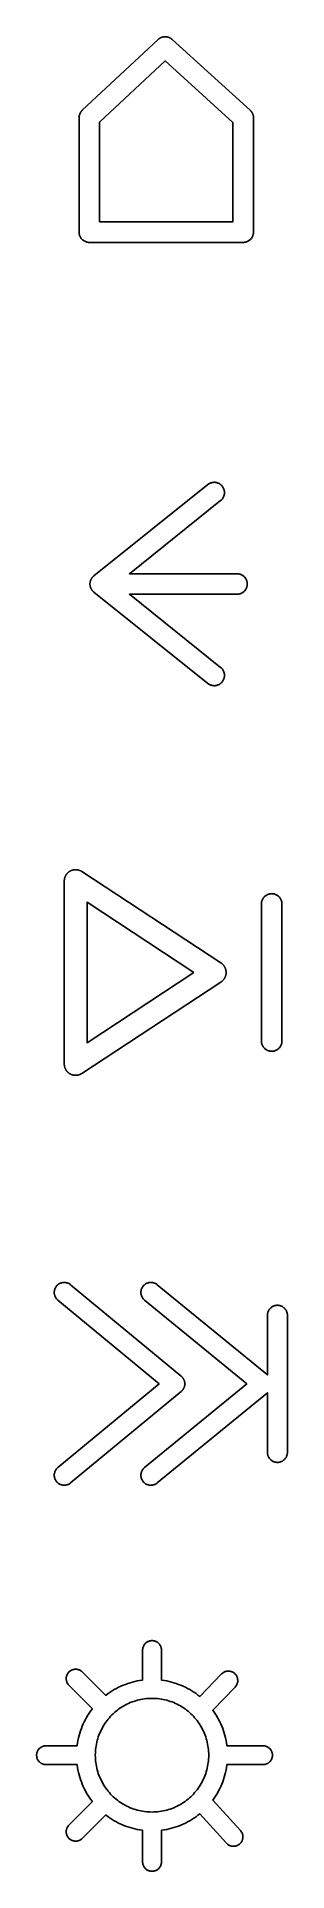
# Model space of a CAD drawing. Header units: millimetres. Extents: x -1 to 21, y -1 to 160.
import ezdxf

# ---------------------------------------------------------------- set-up
doc = ezdxf.new("R2010")
doc.units = ezdxf.units.MM
for name, color, linetype in [('BRIGHTNESS', 5, 'CONTINUOUS'), ('HOME', 1, 'CONTINUOUS'), ('NEXT', 4, 'CONTINUOUS'), ('PLAY_PAUSE', 3, 'CONTINUOUS'), ('PREVIOUS', 2, 'CONTINUOUS')]:
    doc.layers.add(name, color=color, linetype=linetype)

msp = doc.modelspace()

# ---------------------------------------------------------------- linework, layer by layer
at = {"layer": 'BRIGHTNESS'}
for points in [[(10.109148, -0.16095), (10.096889, -0.213526), (10.081217, -0.265188), (10.062201, -0.315714), (10.03992, -0.364888), (10.014471, -0.4125), (9.985962, -0.458345), (9.954517, -0.502228), (9.920268, -0.54396), (9.883363, -0.583363), (9.84396, -0.620268), (9.802228, -0.654517), (9.758345, -0.685962), (9.7125, -0.714471), (9.664888, -0.73992), (9.615714, -0.762201), (9.565188, -0.781217), (9.513526, -0.796889), (9.46095, -0.809148), (9.407684, -0.817942), (9.353958, -0.823234), (9.3, -0.825), (9.246042, -0.823234), (9.192316, -0.817942), (9.13905, -0.809148), (9.086474, -0.796889), (9.034812, -0.781217), (8.984286, -0.762201), (8.935112, -0.73992), (8.8875, -0.714471), (8.841655, -0.685962), (8.797772, -0.654517), (8.75604, -0.620268), (8.716637, -0.583363), (8.679732, -0.54396), (8.645483, -0.502228), (8.614038, -0.458345), (8.585529, -0.4125), (8.56008, -0.364888), (8.537799, -0.315714), (8.518783, -0.265188), (8.503111, -0.213526), (8.490852, -0.16095), (8.482058, -0.107684), (8.476766, -0.053958), (8.475, 0), (8.475, 2.765107), (8.435264, 2.769678), (8.220817, 2.801488), (8.007527, 2.840298), (7.79562, 2.886065), (7.585324, 2.938741), (7.376864, 2.99827), (7.170464, 3.064588), (6.966343, 3.137623), (6.764722, 3.217298), (6.565816, 3.303527), (6.369837, 3.396218), (6.176997, 3.495272), (5.9875, 3.600582), (5.80155, 3.712036), (5.619347, 3.829514), (5.441085, 3.952891), (5.266956, 4.082034), (5.235626, 4.106899), (3.183363, 2.054637), (3.14396, 2.017732), (3.102228, 1.983483), (3.058345, 1.952038), (3.0125, 1.923529), (2.964888, 1.89808), (2.915714, 1.875799), (2.865188, 1.856783), (2.813526, 1.841111), (2.76095, 1.828852), (2.707684, 1.820058), (2.653958, 1.814766), (2.6, 1.813), (2.546042, 1.814766), (2.492316, 1.820058), (2.43905, 1.828852), (2.386474, 1.841111), (2.334812, 1.856783), (2.284286, 1.875799), (2.235112, 1.89808), (2.1875, 1.923529), (2.141655, 1.952038), (2.097772, 1.983483), (2.05604, 2.017732), (2.016637, 2.054637), (1.979732, 2.09404), (1.945483, 2.135772), (1.914038, 2.179655), (1.885529, 2.2255), (1.86008, 2.273112), (1.837799, 2.322286), (1.818783, 2.372812), (1.803111, 2.424474), (1.790852, 2.47705), (1.782058, 2.530316), (1.776766, 2.584042), (1.775, 2.638), (1.776766, 2.691958), (1.782058, 2.745684), (1.790852, 2.79895), (1.803111, 2.851526), (1.818783, 2.903188), (1.837799, 2.953714), (1.86008, 3.002888), (1.885529, 3.0505), (1.914038, 3.096345), (1.945483, 3.140228), (1.979732, 3.18196), (2.016637, 3.221363), (4.068899, 5.273626), (4.044034, 5.304956), (3.914891, 5.479085), (3.791514, 5.657347), (3.674036, 5.83955), (3.562582, 6.0255), (3.457272, 6.214997), (3.358218, 6.407837), (3.265527, 6.603816), (3.179298, 6.802722), (3.099623, 7.004343), (3.026588, 7.208464), (2.96027, 7.414864), (2.900741, 7.623324), (2.848065, 7.83362), (2.802298, 8.045527), (2.763488, 8.258817), (2.731678, 8.473264), (2.727107, 8.513), (0, 8.513), (-0.053958, 8.514766), (-0.107684, 8.520058), (-0.16095, 8.528852), (-0.213526, 8.541111), (-0.265188, 8.556783), (-0.315714, 8.575799), (-0.364888, 8.59808), (-0.4125, 8.623529), (-0.458345, 8.652038), (-0.502228, 8.683483), (-0.54396, 8.717732), (-0.583363, 8.754637), (-0.620268, 8.79404), (-0.654517, 8.835772), (-0.685962, 8.879655), (-0.714471, 8.9255), (-0.73992, 8.973112), (-0.762201, 9.022286), (-0.781217, 9.072812), (-0.796889, 9.124474), (-0.809148, 9.17705), (-0.817942, 9.230316), (-0.823234, 9.284042), (-0.825, 9.338), (-0.823234, 9.391958), (-0.817942, 9.445684), (-0.809148, 9.49895), (-0.796889, 9.551526), (-0.781217, 9.603188), (-0.762201, 9.653714), (-0.73992, 9.702888), (-0.714471, 9.7505), (-0.685962, 9.796345), (-0.654517, 9.840228), (-0.620268, 9.88196), (-0.583363, 9.921363), (-0.54396, 9.958268), (-0.502228, 9.992517), (-0.458345, 10.023962), (-0.4125, 10.052471), (-0.364888, 10.07792), (-0.315714, 10.100201), (-0.265188, 10.119217), (-0.213526, 10.134889), (-0.16095, 10.147148), (-0.107684, 10.155942), (-0.053958, 10.161234), (0, 10.163), (2.727107, 10.163), (2.731678, 10.202736), (2.763488, 10.417183), (2.802298, 10.630473), (2.848065, 10.84238), (2.900741, 11.052676), (2.96027, 11.261136), (3.026588, 11.467536), (3.099623, 11.671657), (3.179298, 11.873278), (3.265527, 12.072184), (3.358218, 12.268163), (3.457272, 12.461003), (3.562582, 12.6505), (3.674036, 12.83645), (3.791514, 13.018653), (3.914891, 13.196915), (4.044034, 13.371044), (4.068899, 13.402374), (2.016637, 15.454637), (1.979732, 15.49404), (1.945483, 15.535772), (1.914038, 15.579655), (1.885529, 15.6255), (1.86008, 15.673112), (1.837799, 15.722286), (1.818783, 15.772812), (1.803111, 15.824474), (1.790852, 15.87705), (1.782058, 15.930316), (1.776766, 15.984042), (1.775, 16.038), (1.776766, 16.091958), (1.782058, 16.145684), (1.790852, 16.19895), (1.803111, 16.251526), (1.818783, 16.303188), (1.837799, 16.353714), (1.86008, 16.402888), (1.885529, 16.4505), (1.914038, 16.496345), (1.945483, 16.540228), (1.979732, 16.58196), (2.016637, 16.621363), (2.05604, 16.658268), (2.097772, 16.692517), (2.141655, 16.723962), (2.1875, 16.752471), (2.235112, 16.77792), (2.284286, 16.800201), (2.334812, 16.819217), (2.386474, 16.834889), (2.43905, 16.847148), (2.492316, 16.855942), (2.546042, 16.861234), (2.6, 16.863), (2.653958, 16.861234), (2.707684, 16.855942), (2.76095, 16.847148), (2.813526, 16.834889), (2.865188, 16.819217), (2.915714, 16.800201), (2.964888, 16.77792), (3.0125, 16.752471), (3.058345, 16.723962), (3.102228, 16.692517), (3.14396, 16.658268), (3.183363, 16.621363), (5.235626, 14.569101), (5.266956, 14.593966), (5.441085, 14.723109), (5.619347, 14.846486), (5.80155, 14.963964), (5.9875, 15.075418), (6.176997, 15.180728), (6.369837, 15.279782), (6.565816, 15.372473), (6.764722, 15.458702), (6.966343, 15.538377), (7.170464, 15.611412), (7.376864, 15.67773), (7.585324, 15.737259), (7.79562, 15.789935), (8.007527, 15.835702), (8.220817, 15.874512), (8.435264, 15.906322), (8.475, 15.910893), (8.475, 18.538), (8.476766, 18.591958), (8.482058, 18.645684), (8.490852, 18.69895), (8.503111, 18.751526), (8.518783, 18.803188), (8.537799, 18.853714), (8.56008, 18.902888), (8.585529, 18.9505), (8.614038, 18.996345), (8.645483, 19.040228), (8.679732, 19.08196), (8.716637, 19.121363), (8.75604, 19.158268), (8.797772, 19.192517), (8.841655, 19.223962), (8.8875, 19.252471), (8.935112, 19.27792), (8.984286, 19.300201), (9.034812, 19.319217), (9.086474, 19.334889), (9.13905, 19.347148), (9.192316, 19.355942), (9.246042, 19.361234), (9.3, 19.363), (9.353958, 19.361234), (9.407684, 19.355942), (9.46095, 19.347148), (9.513526, 19.334889), (9.565188, 19.319217), (9.615714, 19.300201), (9.664888, 19.27792), (9.7125, 19.252471), (9.758345, 19.223962), (9.802228, 19.192517), (9.84396, 19.158268), (9.883363, 19.121363), (9.920268, 19.08196), (9.954517, 19.040228), (9.985962, 18.996345), (10.014471, 18.9505), (10.03992, 18.902888), (10.062201, 18.853714), (10.081217, 18.803188), (10.096889, 18.751526), (10.109148, 18.69895), (10.117942, 18.645684), (10.123234, 18.591958), (10.125, 18.538), (10.125, 15.910893), (10.164736, 15.906322), (10.379183, 15.874512), (10.592473, 15.835702), (10.80438, 15.789935), (11.014676, 15.737259), (11.223136, 15.67773), (11.429536, 15.611412), (11.633657, 15.538377), (11.835278, 15.458702), (12.034184, 15.372473), (12.230163, 15.279782), (12.423003, 15.180728), (12.6125, 15.075418), (12.79845, 14.963964), (12.980653, 14.846486), (13.158915, 14.723109), (13.333044, 14.593966), (13.488372, 14.470689), (15.400937, 16.448499), (15.439715, 16.486059), (15.480867, 16.521003), (15.524216, 16.55318), (15.569577, 16.582453), (15.616756, 16.608697), (15.665549, 16.631799), (15.71575, 16.651661), (15.767142, 16.668196), (15.819505, 16.681335), (15.872615, 16.691021), (15.926245, 16.697213), (15.980166, 16.699884), (16.034145, 16.699023), (16.087953, 16.694633), (16.141359, 16.686733), (16.194133, 16.675357), (16.24605, 16.660554), (16.296888, 16.642388), (16.346429, 16.620935), (16.394461, 16.596288), (16.440778, 16.568552), (16.485182, 16.537846), (16.527483, 16.504302), (16.567499, 16.468063), (16.605059, 16.429285), (16.640003, 16.388133), (16.67218, 16.344784), (16.701453, 16.299423), (16.727697, 16.252244), (16.750799, 16.203451), (16.770661, 16.15325), (16.787196, 16.101858), (16.800335, 16.049495), (16.810021, 15.996385), (16.816213, 15.942755), (16.818884, 15.888834), (16.818023, 15.834855), (16.813633, 15.781047), (16.805733, 15.727641), (16.794357, 15.674867), (16.779554, 15.62295), (16.761388, 15.572112), (16.739935, 15.522571), (16.715288, 15.474539), (16.687552, 15.428222), (16.656846, 15.383818), (16.623302, 15.341517), (16.587063, 15.301501), (14.627291, 13.274873), (14.685109, 13.196915), (14.808486, 13.018653), (14.925964, 12.83645), (15.037418, 12.6505), (15.142728, 12.461003), (15.241782, 12.268163), (15.334473, 12.072184), (15.420702, 11.873278), (15.500377, 11.671657), (15.573412, 11.467536), (15.63973, 11.261136), (15.699259, 11.052676), (15.751935, 10.84238), (15.797702, 10.630473), (15.836512, 10.417183), (15.868322, 10.202736), (15.872893, 10.163), (19.036, 10.163), (19.089958, 10.161234), (19.143684, 10.155942), (19.19695, 10.147148), (19.249526, 10.134889), (19.301188, 10.119217), (19.351714, 10.100201), (19.400888, 10.07792), (19.4485, 10.052471), (19.494345, 10.023962), (19.538228, 9.992517), (19.57996, 9.958268), (19.619363, 9.921363), (19.656268, 9.88196), (19.690517, 9.840228), (19.721962, 9.796345), (19.750471, 9.7505), (19.77592, 9.702888), (19.798201, 9.653714), (19.817217, 9.603188), (19.832889, 9.551526), (19.845148, 9.49895), (19.853942, 9.445684), (19.859234, 9.391958), (19.861, 9.338), (19.859234, 9.284042), (19.853942, 9.230316), (19.845148, 9.17705), (19.832889, 9.124474), (19.817217, 9.072812), (19.798201, 9.022286), (19.77592, 8.973112), (19.750471, 8.9255), (19.721962, 8.879655), (19.690517, 8.835772), (19.656268, 8.79404), (19.619363, 8.754637), (19.57996, 8.717732), (19.538228, 8.683483), (19.494345, 8.652038), (19.4485, 8.623529), (19.400888, 8.59808), (19.351714, 8.575799), (19.301188, 8.556783), (19.249526, 8.541111), (19.19695, 8.528852), (19.143684, 8.520058), (19.089958, 8.514766), (19.036, 8.513), (15.872893, 8.513), (15.868322, 8.473264), (15.836512, 8.258817), (15.797702, 8.045527), (15.751935, 7.83362), (15.699259, 7.623324), (15.63973, 7.414864), (15.573412, 7.208464), (15.500377, 7.004343), (15.420702, 6.802722), (15.334473, 6.603816), (15.241782, 6.407837), (15.142728, 6.214997), (15.037418, 6.0255), (14.925964, 5.83955), (14.808486, 5.657347), (14.685109, 5.479085), (14.630516, 5.405475), (17.059475, 2.743026), (17.094536, 2.701974), (17.126837, 2.658717), (17.15624, 2.613439), (17.182618, 2.566336), (17.205859, 2.517608), (17.225864, 2.467465), (17.242546, 2.416121), (17.255834, 2.363795), (17.265672, 2.310712), (17.272016, 2.2571), (17.274841, 2.203188), (17.274134, 2.149206), (17.269897, 2.095386), (17.26215, 2.041958), (17.250925, 1.989151), (17.23627, 1.937192), (17.218249, 1.886302), (17.196937, 1.8367), (17.172427, 1.788598), (17.144824, 1.742202), (17.114245, 1.697711), (17.080822, 1.655315), (17.044697, 1.615196), (17.006026, 1.577525), (16.964974, 1.542464), (16.921717, 1.510163), (16.876439, 1.48076), (16.829336, 1.454382), (16.780608, 1.431141), (16.730465, 1.411136), (16.679121, 1.394454), (16.626795, 1.381166), (16.573712, 1.371328), (16.5201, 1.364984), (16.466188, 1.362159), (16.412206, 1.362866), (16.358386, 1.367103), (16.304958, 1.37485), (16.252151, 1.386075), (16.200192, 1.40073), (16.149302, 1.418751), (16.0997, 1.440063), (16.051598, 1.464573), (16.005202, 1.492176), (15.960711, 1.522755), (15.918315, 1.556178), (15.878196, 1.592303), (15.840525, 1.630974), (13.490447, 4.206958), (13.333044, 4.082034), (13.158915, 3.952891), (12.980653, 3.829514), (12.79845, 3.712036), (12.6125, 3.600582), (12.423003, 3.495272), (12.230163, 3.396218), (12.034184, 3.303527), (11.835278, 3.217298), (11.633657, 3.137623), (11.429536, 3.064588), (11.223136, 2.99827), (11.014676, 2.938741), (10.80438, 2.886065), (10.592473, 2.840298), (10.379183, 2.801488), (10.164736, 2.769678), (10.125, 2.765107), (10.125, 0), (10.123234, -0.053958), (10.117942, -0.107684)], [(14.232438, 9.987368), (14.208551, 10.148405), (14.179407, 10.308574), (14.145038, 10.467704), (14.105481, 10.625625), (14.060778, 10.782166), (14.010977, 10.937161), (13.956132, 11.090444), (13.896301, 11.24185), (13.831548, 11.391217), (13.761942, 11.538386), (13.687558, 11.683199), (13.608476, 11.8255), (13.524781, 11.965138), (13.436561, 12.101962), (13.343912, 12.235827), (13.246933, 12.366588), (13.145727, 12.494107), (13.040403, 12.618245), (12.931074, 12.738872), (12.817856, 12.855856), (12.700872, 12.969074), (12.580245, 13.078403), (12.456107, 13.183727), (12.328588, 13.284933), (12.197827, 13.381912), (12.063962, 13.474561), (11.927138, 13.562781), (11.7875, 13.646476), (11.645199, 13.725558), (11.500386, 13.799942), (11.353217, 13.869548), (11.20385, 13.934301), (11.052444, 13.994132), (10.899161, 14.048977), (10.744166, 14.098778), (10.587625, 14.143481), (10.429704, 14.183038), (10.270574, 14.217407), (10.110405, 14.246551), (9.949368, 14.270438), (9.787635, 14.289044), (9.625381, 14.302348), (9.462777, 14.310336), (9.3, 14.313), (9.137223, 14.310336), (8.974619, 14.302348), (8.812365, 14.289044), (8.650632, 14.270438), (8.489595, 14.246551), (8.329426, 14.217407), (8.170296, 14.183038), (8.012375, 14.143481), (7.855834, 14.098778), (7.700839, 14.048977), (7.547556, 13.994132), (7.39615, 13.934301), (7.246783, 13.869548), (7.099614, 13.799942), (6.954801, 13.725558), (6.8125, 13.646476), (6.672862, 13.562781), (6.536038, 13.474561), (6.402173, 13.381912), (6.271412, 13.284933), (6.143893, 13.183727), (6.019755, 13.078403), (5.899128, 12.969074), (5.782144, 12.855856), (5.668926, 12.738872), (5.559597, 12.618245), (5.454273, 12.494107), (5.353067, 12.366588), (5.256088, 12.235827), (5.163439, 12.101962), (5.075219, 11.965138), (4.991524, 11.8255), (4.912442, 11.683199), (4.838058, 11.538386), (4.768452, 11.391217), (4.703699, 11.24185), (4.643868, 11.090444), (4.589023, 10.937161), (4.539222, 10.782166), (4.494519, 10.625625), (4.454962, 10.467704), (4.420593, 10.308574), (4.391449, 10.148405), (4.367562, 9.987368), (4.348956, 9.825635), (4.335652, 9.663381), (4.327664, 9.500777), (4.325, 9.338), (4.327664, 9.175223), (4.335652, 9.012619), (4.348956, 8.850365), (4.367562, 8.688632), (4.391449, 8.527595), (4.420593, 8.367426), (4.454962, 8.208296), (4.494519, 8.050375), (4.539222, 7.893834), (4.589023, 7.738839), (4.643868, 7.585556), (4.703699, 7.43415), (4.768452, 7.284783), (4.838058, 7.137614), (4.912442, 6.992801), (4.991524, 6.8505), (5.075219, 6.710862), (5.163439, 6.574038), (5.256088, 6.440173), (5.353067, 6.309412), (5.454273, 6.181893), (5.559597, 6.057755), (5.668926, 5.937128), (5.782144, 5.820144), (5.899128, 5.706926), (6.019755, 5.597597), (6.143893, 5.492273), (6.271412, 5.391067), (6.402173, 5.294088), (6.536038, 5.201439), (6.672862, 5.113219), (6.8125, 5.029524), (6.954801, 4.950442), (7.099614, 4.876058), (7.246783, 4.806452), (7.39615, 4.741699), (7.547556, 4.681868), (7.700839, 4.627023), (7.855834, 4.577222), (8.012375, 4.532519), (8.170296, 4.492962), (8.329426, 4.458593), (8.489595, 4.429449), (8.650632, 4.405562), (8.812365, 4.386956), (8.974619, 4.373652), (9.137223, 4.365664), (9.3, 4.363), (9.462777, 4.365664), (9.625381, 4.373652), (9.787635, 4.386956), (9.949368, 4.405562), (10.110405, 4.429449), (10.270574, 4.458593), (10.429704, 4.492962), (10.587625, 4.532519), (10.744166, 4.577222), (10.899161, 4.627023), (11.052444, 4.681868), (11.20385, 4.741699), (11.353217, 4.806452), (11.500386, 4.876058), (11.645199, 4.950442), (11.7875, 5.029524), (11.927138, 5.113219), (12.063962, 5.201439), (12.197827, 5.294088), (12.328588, 5.391067), (12.456107, 5.492273), (12.580245, 5.597597), (12.700872, 5.706926), (12.817856, 5.820144), (12.931074, 5.937128), (13.040403, 6.057755), (13.145727, 6.181893), (13.246933, 6.309412), (13.343912, 6.440173), (13.436561, 6.574038), (13.524781, 6.710862), (13.608476, 6.8505), (13.687558, 6.992801), (13.761942, 7.137614), (13.831548, 7.284783), (13.896301, 7.43415), (13.956132, 7.585556), (14.010977, 7.738839), (14.060778, 7.893834), (14.105481, 8.050375), (14.145038, 8.208296), (14.179407, 8.367426), (14.208551, 8.527595), (14.232438, 8.688632), (14.251044, 8.850365), (14.264348, 9.012619), (14.272336, 9.175223), (14.275, 9.338), (14.272336, 9.500777), (14.264348, 9.663381), (14.251044, 9.825635)]]:
    msp.add_lwpolyline(points, close=True, dxfattribs=at)
at = {"layer": 'HOME'}
for points in [[(2.9, 142.638), (2.9, 152.638), (2.900514, 152.653711), (2.900549, 152.669431), (2.901478, 152.683135), (2.901927, 152.696863), (2.903468, 152.712507), (2.90453, 152.72819), (2.906353, 152.741804), (2.9077, 152.755474), (2.91026, 152.770983), (2.912346, 152.786564), (2.915056, 152.800029), (2.917293, 152.813581), (2.920863, 152.82889), (2.923964, 152.844301), (2.927548, 152.857561), (2.930667, 152.870937), (2.93523, 152.88598), (2.939332, 152.901155), (2.943776, 152.914152), (2.947763, 152.927296), (2.9533, 152.942008), (2.958386, 152.956882), (2.96367, 152.96956), (2.968508, 152.982415), (2.974996, 152.996733), (2.981044, 153.011243), (2.987146, 153.023549), (2.992815, 153.03606), (3.000225, 153.049923), (3.007208, 153.064006), (3.014102, 153.075886), (3.020577, 153.088), (3.028878, 153.101349), (3.036768, 153.114945), (3.044424, 153.126349), (3.051677, 153.138013), (3.060834, 153.150791), (3.069596, 153.163842), (3.077981, 153.17472), (3.085982, 153.185885), (3.095954, 153.198037), (3.105551, 153.210487), (3.114631, 153.220794), (3.123344, 153.231411), (3.13409, 153.242884), (3.144481, 153.25468), (3.154214, 153.264371), (3.163604, 153.274396), (3.175077, 153.285142), (3.186217, 153.296233), (9.835217, 159.496233), (9.850853, 159.509885), (9.866223, 159.523836), (9.873031, 159.529247), (9.879582, 159.534967), (9.896077, 159.547567), (9.912327, 159.560483), (9.919474, 159.565438), (9.926385, 159.570716), (9.943669, 159.58221), (9.960728, 159.594036), (9.968184, 159.598513), (9.975425, 159.603328), (9.993425, 159.613667), (10.011221, 159.624352), (10.018954, 159.628331), (10.026494, 159.632663), (10.045131, 159.641802), (10.063588, 159.651301), (10.071564, 159.654765), (10.079372, 159.658595), (10.098567, 159.666496), (10.117606, 159.674766), (10.125792, 159.677702), (10.133833, 159.681012), (10.153504, 159.687641), (10.173043, 159.694649), (10.181403, 159.697043), (10.189644, 159.69982), (10.209706, 159.705149), (10.229661, 159.710863), (10.23816, 159.712706), (10.246565, 159.714938), (10.266932, 159.718943), (10.287219, 159.72334), (10.29582, 159.724622), (10.304353, 159.7263), (10.324938, 159.728964), (10.345469, 159.732025), (10.354136, 159.732743), (10.36276, 159.733859), (10.383476, 159.735171), (10.404163, 159.736882), (10.412858, 159.737031), (10.421537, 159.737581), (10.442294, 159.737535), (10.463048, 159.73789), (10.471734, 159.73747), (10.480431, 159.737451), (10.501141, 159.736048), (10.521874, 159.735045), (10.530514, 159.734057), (10.53919, 159.73347), (10.559764, 159.730715), (10.580387, 159.728358), (10.588944, 159.726808), (10.597564, 159.725654), (10.617913, 159.721559), (10.638338, 159.717859), (10.646776, 159.715752), (10.655301, 159.714036), (10.675339, 159.70862), (10.695478, 159.703591), (10.70376, 159.700937), (10.712155, 159.698668), (10.731796, 159.691952), (10.751563, 159.685618), (10.759653, 159.682428), (10.767882, 159.679614), (10.787042, 159.671628), (10.806352, 159.664014), (10.814216, 159.660302), (10.822243, 159.656956), (10.84084, 159.647735), (10.859611, 159.638874), (10.867215, 159.634655), (10.875006, 159.630792), (10.89296, 159.620373), (10.911111, 159.610304), (10.918424, 159.605597), (10.925945, 159.601232), (10.943179, 159.589662), (10.960633, 159.578427), (10.967622, 159.573252), (10.974842, 159.568404), (10.991282, 159.555732), (11.007964, 159.543379), (11.014599, 159.537758), (11.021487, 159.532449), (11.037063, 159.518728), (11.052901, 159.505311), (17.903901, 153.305311), (17.920028, 153.289727), (17.936396, 153.274396), (17.941199, 153.269268), (17.946252, 153.264385), (17.961325, 153.247779), (17.976656, 153.231411), (17.981113, 153.22598), (17.985836, 153.220777), (17.999791, 153.203221), (18.014018, 153.185885), (18.018111, 153.180174), (18.022483, 153.174673), (18.03526, 153.156242), (18.048323, 153.138013), (18.052033, 153.132046), (18.056036, 153.126272), (18.06758, 153.107044), (18.079423, 153.088), (18.082735, 153.081803), (18.086352, 153.075779), (18.096614, 153.055838), (18.107185, 153.03606), (18.110085, 153.02966), (18.113301, 153.023412), (18.122236, 153.002842), (18.131492, 152.982415), (18.133967, 152.975839), (18.136766, 152.969394), (18.144337, 152.948284), (18.152237, 152.927296), (18.154277, 152.920572), (18.156649, 152.913957), (18.162823, 152.892398), (18.169333, 152.870937), (18.170929, 152.864094), (18.172863, 152.857339), (18.177614, 152.835422), (18.182707, 152.813581), (18.183851, 152.806649), (18.18534, 152.799781), (18.188647, 152.7776), (18.1923, 152.755474), (18.192989, 152.748481), (18.194025, 152.741531), (18.195875, 152.719181), (18.198073, 152.696863), (18.198303, 152.68984), (18.198882, 152.682837), (18.199266, 152.660414), (18.2, 152.638), (18.2, 142.638), (18.198073, 142.579137), (18.1923, 142.520526), (18.182707, 142.462419), (18.169333, 142.405063), (18.152237, 142.348704), (18.131492, 142.293585), (18.107185, 142.23994), (18.079423, 142.188), (18.048323, 142.137987), (18.014018, 142.090115), (17.976656, 142.044589), (17.936396, 142.001604), (17.893411, 141.961344), (17.847885, 141.923982), (17.800013, 141.889677), (17.75, 141.858577), (17.69806, 141.830815), (17.644415, 141.806508), (17.589296, 141.785763), (17.532937, 141.768667), (17.475581, 141.755293), (17.417474, 141.7457), (17.358863, 141.739927), (17.3, 141.738), (3.8, 141.738), (3.741137, 141.739927), (3.682526, 141.7457), (3.624419, 141.755293), (3.567063, 141.768667), (3.510704, 141.785763), (3.455585, 141.806508), (3.40194, 141.830815), (3.35, 141.858577), (3.299987, 141.889677), (3.252115, 141.923982), (3.206589, 141.961344), (3.163604, 142.001604), (3.123344, 142.044589), (3.085982, 142.090115), (3.051677, 142.137987), (3.020577, 142.188), (2.992815, 142.23994), (2.968508, 142.293585), (2.947763, 142.348704), (2.930667, 142.405063), (2.917293, 142.462419), (2.9077, 142.520526), (2.901927, 142.579137)], [(4.7, 143.538), (16.4, 143.538), (16.4, 152.238652), (10.458111, 157.615928), (4.7, 152.246656)]]:
    msp.add_lwpolyline(points, close=True, dxfattribs=at)
at = {"layer": 'NEXT'}
for points in [[(2.11139, 33.127996), (2.063859, 33.09607), (2.014341, 33.067321), (1.963049, 33.041872), (1.910202, 33.019832), (1.856027, 33.001295), (1.800756, 32.986342), (1.744625, 32.975035), (1.687875, 32.967424), (1.630748, 32.96354), (1.57349, 32.963402), (1.516345, 32.967008), (1.459559, 32.974344), (1.403374, 32.985379), (1.348031, 33.000064), (1.293767, 33.018338), (1.240814, 33.040121), (1.189399, 33.065322), (1.139743, 33.093831), (1.092057, 33.125526), (1.046547, 33.160273), (1.003406, 33.197921), (0.96282, 33.238311), (0.924963, 33.281268), (0.889996, 33.32661), (0.85807, 33.374141), (0.829321, 33.423659), (0.803872, 33.474951), (0.781832, 33.527798), (0.763295, 33.581973), (0.748342, 33.637244), (0.737035, 33.693375), (0.729424, 33.750125), (0.72554, 33.807252), (0.725402, 33.86451), (0.729008, 33.921655), (0.736344, 33.978441), (0.747379, 34.034626), (0.762064, 34.089969), (0.780338, 34.144233), (0.802121, 34.197186), (0.827322, 34.248601), (0.855831, 34.298257), (0.887526, 34.345943), (0.922273, 34.391453), (0.959921, 34.434594), (1.000311, 34.47518), (1.043268, 34.513037), (9.924786, 41.838), (1.043268, 49.162963), (1.000311, 49.20082), (0.959921, 49.241406), (0.922273, 49.284547), (0.887526, 49.330057), (0.855831, 49.377743), (0.827322, 49.427399), (0.802121, 49.478814), (0.780338, 49.531767), (0.762064, 49.586031), (0.747379, 49.641374), (0.736344, 49.697559), (0.729008, 49.754345), (0.725402, 49.81149), (0.72554, 49.868748), (0.729424, 49.925875), (0.737035, 49.982625), (0.748342, 50.038756), (0.763295, 50.094027), (0.781832, 50.148202), (0.803872, 50.201049), (0.829321, 50.252341), (0.85807, 50.301859), (0.889996, 50.34939), (0.924963, 50.394732), (0.96282, 50.437689), (1.003406, 50.478079), (1.046547, 50.515727), (1.092057, 50.550474), (1.139743, 50.582169), (1.189399, 50.610678), (1.240814, 50.635879), (1.293767, 50.657662), (1.348031, 50.675936), (1.403374, 50.690621), (1.459559, 50.701656), (1.516345, 50.708992), (1.57349, 50.712598), (1.630748, 50.71246), (1.687875, 50.708576), (1.744625, 50.700965), (1.800756, 50.689658), (1.856027, 50.674705), (1.910202, 50.656168), (1.963049, 50.634128), (2.014341, 50.608679), (2.063859, 50.57993), (2.11139, 50.548004), (2.156732, 50.513037), (11.856732, 42.513037), (11.87662, 42.49551), (11.896594, 42.478079), (11.898098, 42.476582), (11.899689, 42.47518), (11.918389, 42.456389), (11.93718, 42.437689), (11.938582, 42.436098), (11.940079, 42.434594), (11.95751, 42.41462), (11.975037, 42.394732), (11.976332, 42.393052), (11.977727, 42.391453), (11.993815, 42.370383), (12.010004, 42.34939), (12.011187, 42.347629), (12.012474, 42.345943), (12.027149, 42.323865), (12.04193, 42.301859), (12.042995, 42.300024), (12.044169, 42.298257), (12.057369, 42.275267), (12.070679, 42.252341), (12.071622, 42.250441), (12.072678, 42.248601), (12.084346, 42.224797), (12.096128, 42.201049), (12.096945, 42.199091), (12.097879, 42.197186), (12.107964, 42.17267), (12.118168, 42.148202), (12.118855, 42.146195), (12.119662, 42.144233), (12.128123, 42.11911), (12.136705, 42.094027), (12.137259, 42.09198), (12.137936, 42.089969), (12.144735, 42.064346), (12.151658, 42.038756), (12.152077, 42.036677), (12.152621, 42.034626), (12.15773, 42.008613), (12.162965, 41.982625), (12.163247, 41.980523), (12.163656, 41.978441), (12.167052, 41.95215), (12.170576, 41.925875), (12.17072, 41.923758), (12.170992, 41.921655), (12.172662, 41.895197), (12.17446, 41.868748), (12.174465, 41.866627), (12.174598, 41.86451), (12.174534, 41.838), (12.174598, 41.81149), (12.174465, 41.809373), (12.17446, 41.807252), (12.172662, 41.780803), (12.170992, 41.754345), (12.17072, 41.752242), (12.170576, 41.750125), (12.167052, 41.72385), (12.163656, 41.697559), (12.163247, 41.695477), (12.162965, 41.693375), (12.15773, 41.667387), (12.152621, 41.641374), (12.152077, 41.639323), (12.151658, 41.637244), (12.144735, 41.611654), (12.137936, 41.586031), (12.137259, 41.58402), (12.136705, 41.581973), (12.128123, 41.55689), (12.119662, 41.531767), (12.118855, 41.529805), (12.118168, 41.527798), (12.107964, 41.50333), (12.097879, 41.478814), (12.096945, 41.476909), (12.096128, 41.474951), (12.084346, 41.451203), (12.072678, 41.427399), (12.071622, 41.425559), (12.070679, 41.423659), (12.057369, 41.400733), (12.044169, 41.377743), (12.042995, 41.375976), (12.04193, 41.374141), (12.027149, 41.352135), (12.012474, 41.330057), (12.011187, 41.328371), (12.010004, 41.32661), (11.993815, 41.305617), (11.977727, 41.284547), (11.976332, 41.282948), (11.975037, 41.281268), (11.95751, 41.26138), (11.940079, 41.241406), (11.938582, 41.239902), (11.93718, 41.238311), (11.918389, 41.219611), (11.899689, 41.20082), (11.898098, 41.199418), (11.896594, 41.197921), (11.87662, 41.18049), (11.856732, 41.162963), (2.156732, 33.162963)], [(9.660121, 33.093746), (9.61046, 33.065247), (9.55904, 33.040056), (9.506083, 33.018282), (9.451816, 33.000018), (9.39647, 32.985343), (9.340283, 32.974319), (9.283495, 32.966993), (9.22635, 32.963397), (9.169092, 32.963546), (9.111966, 32.96744), (9.055217, 32.975061), (8.999088, 32.986378), (8.94382, 33.001342), (8.889648, 33.019888), (8.836805, 33.041938), (8.785518, 33.067397), (8.736006, 33.096155), (8.68848, 33.12809), (8.643145, 33.163065), (8.600194, 33.20093), (8.559812, 33.241523), (8.522171, 33.284671), (8.487433, 33.330187), (8.455746, 33.377879), (8.427247, 33.42754), (8.402056, 33.47896), (8.380282, 33.531917), (8.362018, 33.586184), (8.347343, 33.64153), (8.336319, 33.697717), (8.328993, 33.754505), (8.325397, 33.81165), (8.325546, 33.868908), (8.32944, 33.926034), (8.337061, 33.982783), (8.348378, 34.038912), (8.363342, 34.09418), (8.381888, 34.148352), (8.403938, 34.201195), (8.429397, 34.252482), (8.458155, 34.301994), (8.49009, 34.34952), (8.525065, 34.394855), (8.56293, 34.437806), (8.603523, 34.478188), (8.646671, 34.515829), (17.616331, 41.838), (8.646671, 49.160171), (8.603523, 49.197812), (8.56293, 49.238194), (8.525065, 49.281145), (8.49009, 49.32648), (8.458155, 49.374006), (8.429397, 49.423518), (8.403938, 49.474805), (8.381888, 49.527648), (8.363342, 49.58182), (8.348378, 49.637088), (8.337061, 49.693217), (8.32944, 49.749966), (8.325546, 49.807092), (8.325397, 49.86435), (8.328993, 49.921495), (8.336319, 49.978283), (8.347343, 50.03447), (8.362018, 50.089816), (8.380282, 50.144083), (8.402056, 50.19704), (8.427247, 50.24846), (8.455746, 50.298121), (8.487433, 50.345813), (8.522171, 50.391329), (8.559812, 50.434477), (8.600194, 50.47507), (8.643145, 50.512935), (8.68848, 50.54791), (8.736006, 50.579845), (8.785518, 50.608603), (8.836805, 50.634062), (8.889648, 50.656112), (8.94382, 50.674658), (8.999088, 50.689622), (9.055217, 50.700939), (9.111966, 50.70856), (9.169092, 50.712454), (9.22635, 50.712603), (9.283495, 50.709007), (9.340283, 50.701681), (9.39647, 50.690657), (9.451816, 50.675982), (9.506083, 50.657718), (9.55904, 50.635944), (9.61046, 50.610753), (9.660121, 50.582254), (9.707813, 50.550567), (9.753329, 50.515829), (19.425, 42.620587), (19.425, 47.838), (19.426873, 47.895228), (19.432486, 47.95221), (19.441813, 48.008704), (19.454815, 48.064467), (19.471436, 48.11926), (19.491605, 48.172848), (19.515236, 48.225003), (19.542228, 48.2755), (19.572464, 48.324124), (19.605816, 48.370666), (19.64214, 48.414928), (19.681282, 48.456718), (19.723072, 48.49586), (19.767334, 48.532184), (19.813876, 48.565536), (19.8625, 48.595772), (19.912997, 48.622764), (19.965152, 48.646395), (20.01874, 48.666564), (20.073533, 48.683185), (20.129296, 48.696187), (20.18579, 48.705514), (20.242772, 48.711127), (20.3, 48.713), (20.357228, 48.711127), (20.41421, 48.705514), (20.470704, 48.696187), (20.526467, 48.683185), (20.58126, 48.666564), (20.634848, 48.646395), (20.687003, 48.622764), (20.7375, 48.595772), (20.786124, 48.565536), (20.832666, 48.532184), (20.876928, 48.49586), (20.918718, 48.456718), (20.95786, 48.414928), (20.994184, 48.370666), (21.027536, 48.324124), (21.057772, 48.2755), (21.084764, 48.225003), (21.108395, 48.172848), (21.128564, 48.11926), (21.145185, 48.064467), (21.158187, 48.008704), (21.167514, 47.95221), (21.173127, 47.895228), (21.175, 47.838), (21.175, 35.838), (21.173127, 35.780772), (21.167514, 35.72379), (21.158187, 35.667296), (21.145185, 35.611533), (21.128564, 35.55674), (21.108395, 35.503152), (21.084764, 35.450997), (21.057772, 35.4005), (21.027536, 35.351876), (20.994184, 35.305334), (20.95786, 35.261072), (20.918718, 35.219282), (20.876928, 35.18014), (20.832666, 35.143816), (20.786124, 35.110464), (20.7375, 35.080228), (20.687003, 35.053236), (20.634848, 35.029605), (20.58126, 35.009436), (20.526467, 34.992815), (20.470704, 34.979813), (20.41421, 34.970486), (20.357228, 34.964873), (20.3, 34.963), (20.242772, 34.964873), (20.18579, 34.970486), (20.129296, 34.979813), (20.073533, 34.992815), (20.01874, 35.009436), (19.965152, 35.029605), (19.912997, 35.053236), (19.8625, 35.080228), (19.813876, 35.110464), (19.767334, 35.143816), (19.723072, 35.18014), (19.681282, 35.219282), (19.64214, 35.261072), (19.605816, 35.305334), (19.572464, 35.351876), (19.542228, 35.4005), (19.515236, 35.450997), (19.491605, 35.503152), (19.471436, 35.55674), (19.454815, 35.611533), (19.441813, 35.667296), (19.432486, 35.72379), (19.426873, 35.780772), (19.425, 35.838), (19.425, 41.055413), (9.753329, 33.160171), (9.707813, 33.125433)]]:
    msp.add_lwpolyline(points, close=True, dxfattribs=at)
at = {"layer": 'PLAY_PAUSE'}
for points in [[(1.600929, 85.866381), (1.601613, 85.894769), (1.602, 85.899078), (1.602141, 85.903403), (1.604924, 85.931663), (1.607463, 85.959945), (1.608131, 85.96422), (1.608555, 85.968526), (1.613181, 85.996543), (1.617564, 86.024599), (1.61851, 86.028821), (1.619215, 86.03309), (1.625663, 86.060745), (1.631871, 86.088454), (1.633092, 86.092605), (1.634074, 86.096819), (1.642317, 86.123992), (1.650325, 86.151236), (1.651814, 86.155299), (1.65307, 86.159439), (1.663072, 86.186016), (1.672845, 86.212677), (1.674596, 86.216634), (1.67612, 86.220683), (1.68784, 86.246548), (1.699335, 86.272514), (1.701341, 86.276347), (1.703127, 86.280289), (1.716513, 86.305332), (1.729682, 86.33049), (1.731935, 86.334184), (1.733975, 86.338), (1.74897, 86.362114), (1.763756, 86.386357), (1.766245, 86.389896), (1.76853, 86.39357), (1.785071, 86.416652), (1.80141, 86.439876), (1.804126, 86.443244), (1.806647, 86.446761), (1.824661, 86.468712), (1.842485, 86.490817), (1.845415, 86.494001), (1.84816, 86.497346), (1.867572, 86.518071), (1.886803, 86.538964), (1.889935, 86.541949), (1.892893, 86.545107), (1.913619, 86.564518), (1.934175, 86.584108), (1.937496, 86.586882), (1.940654, 86.58984), (1.962605, 86.607854), (1.984399, 86.626058), (1.987894, 86.628608), (1.991239, 86.631353), (2.01432, 86.647893), (2.037258, 86.664633), (2.040913, 86.666949), (2.04443, 86.66947), (2.068544, 86.684465), (2.092527, 86.699668), (2.096326, 86.70174), (2.1, 86.704025), (2.125043, 86.717411), (2.14997, 86.731013), (2.153895, 86.732833), (2.157711, 86.734873), (2.183576, 86.746592), (2.209339, 86.758535), (2.213375, 86.760094), (2.217317, 86.76188), (2.243893, 86.771882), (2.270381, 86.782114), (2.274511, 86.783406), (2.278561, 86.78493), (2.305734, 86.793173), (2.332835, 86.801651), (2.33704, 86.80267), (2.341181, 86.803926), (2.368835, 86.810374), (2.396433, 86.817061), (2.400696, 86.817803), (2.40491, 86.818785), (2.432927, 86.823411), (2.460902, 86.828279), (2.465205, 86.82874), (2.469474, 86.829445), (2.497733, 86.832228), (2.525968, 86.835256), (2.530291, 86.835435), (2.534597, 86.835859), (2.562978, 86.836788), (2.59135, 86.837963), (2.595675, 86.837858), (2.6, 86.838), (2.628381, 86.837071), (2.656769, 86.836387), (2.661078, 86.836), (2.665403, 86.835859), (2.693663, 86.833076), (2.721945, 86.830537), (2.72622, 86.829869), (2.730526, 86.829445), (2.758543, 86.824819), (2.786599, 86.820436), (2.790821, 86.81949), (2.79509, 86.818785), (2.822745, 86.812337), (2.850454, 86.806129), (2.854605, 86.804908), (2.858819, 86.803926), (2.885992, 86.795683), (2.913236, 86.787675), (2.917299, 86.786186), (2.921439, 86.78493), (2.948016, 86.774928), (2.974677, 86.765155), (2.978634, 86.763404), (2.982683, 86.76188), (3.008548, 86.75016), (3.034514, 86.738665), (3.038347, 86.736659), (3.042289, 86.734873), (3.067332, 86.721487), (3.09249, 86.708318), (3.096184, 86.706065), (3.1, 86.704025), (3.124114, 86.68903), (3.148357, 86.674244), (15.348357, 78.674244), (15.355434, 78.669265), (15.362742, 78.664633), (15.382188, 78.650442), (15.401876, 78.63659), (15.408612, 78.631158), (15.415601, 78.626058), (15.434077, 78.610625), (15.452817, 78.595515), (15.459184, 78.589655), (15.465825, 78.584108), (15.483252, 78.567501), (15.500964, 78.551197), (15.506933, 78.544933), (15.513197, 78.538964), (15.529501, 78.521252), (15.546108, 78.503825), (15.551655, 78.497184), (15.557515, 78.490817), (15.572625, 78.472077), (15.588058, 78.453601), (15.593158, 78.446612), (15.59859, 78.439876), (15.612442, 78.420188), (15.626633, 78.400742), (15.631265, 78.393434), (15.636244, 78.386357), (15.648779, 78.365805), (15.661668, 78.345473), (15.665813, 78.337877), (15.670318, 78.33049), (15.681482, 78.309162), (15.693013, 78.28803), (15.696652, 78.28018), (15.700665, 78.272514), (15.71041, 78.250501), (15.720535, 78.228661), (15.723653, 78.220589), (15.727155, 78.212677), (15.73544, 78.190075), (15.744114, 78.167619), (15.746697, 78.15936), (15.749675, 78.151236), (15.756464, 78.12814), (15.763651, 78.105165), (15.765688, 78.096755), (15.768129, 78.088454), (15.773392, 78.064963), (15.779061, 78.041567), (15.780544, 78.033042), (15.782436, 78.024599), (15.786152, 78.000814), (15.790279, 77.977098), (15.791201, 77.968494), (15.792537, 77.959945), (15.794689, 77.935968), (15.797256, 77.912032), (15.797614, 77.903387), (15.798387, 77.894769), (15.798967, 77.870703), (15.799963, 77.84665), (15.799754, 77.838), (15.799963, 77.82935), (15.798967, 77.805297), (15.798387, 77.781231), (15.797614, 77.772613), (15.797256, 77.763968), (15.794689, 77.740032), (15.792537, 77.716055), (15.791201, 77.707506), (15.790279, 77.698902), (15.786152, 77.675186), (15.782436, 77.651401), (15.780544, 77.642958), (15.779061, 77.634433), (15.773392, 77.611037), (15.768129, 77.587546), (15.765688, 77.579245), (15.763651, 77.570835), (15.756464, 77.54786), (15.749675, 77.524764), (15.746697, 77.51664), (15.744114, 77.508381), (15.73544, 77.485925), (15.727155, 77.463323), (15.723653, 77.455411), (15.720535, 77.447339), (15.71041, 77.425499), (15.700665, 77.403486), (15.696652, 77.39582), (15.693013, 77.38797), (15.681482, 77.366838), (15.670318, 77.34551), (15.665813, 77.338123), (15.661668, 77.330527), (15.648779, 77.310195), (15.636244, 77.289643), (15.631265, 77.282566), (15.626633, 77.275258), (15.612442, 77.255812), (15.59859, 77.236124), (15.593158, 77.229388), (15.588058, 77.222399), (15.572625, 77.203923), (15.557515, 77.185183), (15.551655, 77.178816), (15.546108, 77.172175), (15.529501, 77.154748), (15.513197, 77.137036), (15.506933, 77.131067), (15.500964, 77.124803), (15.483252, 77.108499), (15.465825, 77.091892), (15.459184, 77.086345), (15.452817, 77.080485), (15.434077, 77.065375), (15.415601, 77.049942), (15.408612, 77.044842), (15.401876, 77.03941), (15.382188, 77.025558), (15.362742, 77.011367), (15.355434, 77.006735), (15.348357, 77.001756), (3.148357, 69.001756), (3.124114, 68.98697), (3.1, 68.971975), (3.096184, 68.969935), (3.09249, 68.967682), (3.067332, 68.954513), (3.042289, 68.941127), (3.038347, 68.939341), (3.034514, 68.937335), (3.008548, 68.92584), (2.982683, 68.91412), (2.978634, 68.912596), (2.974677, 68.910845), (2.948016, 68.901072), (2.921439, 68.89107), (2.917299, 68.889814), (2.913236, 68.888325), (2.885992, 68.880317), (2.858819, 68.872074), (2.854605, 68.871092), (2.850454, 68.869871), (2.822745, 68.863663), (2.79509, 68.857215), (2.790821, 68.85651), (2.786599, 68.855564), (2.758543, 68.851181), (2.730526, 68.846555), (2.72622, 68.846131), (2.721945, 68.845463), (2.693663, 68.842924), (2.665403, 68.840141), (2.661078, 68.84), (2.656769, 68.839613), (2.628381, 68.838929), (2.6, 68.838), (2.595675, 68.838142), (2.59135, 68.838037), (2.562978, 68.839212), (2.534597, 68.840141), (2.530291, 68.840565), (2.525968, 68.840744), (2.497733, 68.843772), (2.469474, 68.846555), (2.465205, 68.84726), (2.460902, 68.847721), (2.432927, 68.852589), (2.40491, 68.857215), (2.400696, 68.858197), (2.396433, 68.858939), (2.368835, 68.865626), (2.341181, 68.872074), (2.33704, 68.87333), (2.332835, 68.874349), (2.305734, 68.882827), (2.278561, 68.89107), (2.274511, 68.892594), (2.270381, 68.893886), (2.243893, 68.904118), (2.217317, 68.91412), (2.213375, 68.915906), (2.209339, 68.917465), (2.183576, 68.929408), (2.157711, 68.941127), (2.153895, 68.943167), (2.14997, 68.944987), (2.125043, 68.958589), (2.1, 68.971975), (2.096326, 68.97426), (2.092527, 68.976332), (2.068544, 68.991535), (2.04443, 69.00653), (2.040913, 69.009051), (2.037258, 69.011367), (2.01432, 69.028107), (1.991239, 69.044647), (1.987894, 69.047392), (1.984399, 69.049942), (1.962605, 69.068146), (1.940654, 69.08616), (1.937496, 69.089118), (1.934175, 69.091892), (1.913619, 69.111482), (1.892893, 69.130893), (1.889935, 69.134051), (1.886803, 69.137036), (1.867572, 69.157929), (1.84816, 69.178654), (1.845415, 69.181999), (1.842485, 69.185183), (1.824661, 69.207288), (1.806647, 69.229239), (1.804126, 69.232756), (1.80141, 69.236124), (1.785071, 69.259348), (1.76853, 69.28243), (1.766245, 69.286104), (1.763756, 69.289643), (1.74897, 69.313886), (1.733975, 69.338), (1.731935, 69.341816), (1.729682, 69.34551), (1.716513, 69.370668), (1.703127, 69.395711), (1.701341, 69.399653), (1.699335, 69.403486), (1.68784, 69.429452), (1.67612, 69.455317), (1.674596, 69.459366), (1.672845, 69.463323), (1.663072, 69.489984), (1.65307, 69.516561), (1.651814, 69.520701), (1.650325, 69.524764), (1.642317, 69.552008), (1.634074, 69.579181), (1.633092, 69.583395), (1.631871, 69.587546), (1.625663, 69.615255), (1.619215, 69.64291), (1.61851, 69.647179), (1.617564, 69.651401), (1.613181, 69.679457), (1.608555, 69.707474), (1.608131, 69.71178), (1.607463, 69.716055), (1.604924, 69.744337), (1.602141, 69.772597), (1.602, 69.776922), (1.601613, 69.781231), (1.600929, 69.809619), (1.6, 69.838), (1.6, 85.838)], [(12.97637, 77.838), (3.6, 83.98644), (3.6, 71.68956)], [(20.698073, 71.779137), (20.6923, 71.720526), (20.682707, 71.662419), (20.669333, 71.605063), (20.652237, 71.548704), (20.631492, 71.493585), (20.607185, 71.43994), (20.579423, 71.388), (20.548323, 71.337987), (20.514018, 71.290115), (20.476656, 71.244589), (20.436396, 71.201604), (20.393411, 71.161344), (20.347885, 71.123982), (20.300013, 71.089677), (20.25, 71.058577), (20.19806, 71.030815), (20.144415, 71.006508), (20.089296, 70.985763), (20.032937, 70.968667), (19.975581, 70.955293), (19.917474, 70.9457), (19.858863, 70.939927), (19.8, 70.938), (19.741137, 70.939927), (19.682526, 70.9457), (19.624419, 70.955293), (19.567063, 70.968667), (19.510704, 70.985763), (19.455585, 71.006508), (19.40194, 71.030815), (19.35, 71.058577), (19.299987, 71.089677), (19.252115, 71.123982), (19.206589, 71.161344), (19.163604, 71.201604), (19.123344, 71.244589), (19.085982, 71.290115), (19.051677, 71.337987), (19.020577, 71.388), (18.992815, 71.43994), (18.968508, 71.493585), (18.947763, 71.548704), (18.930667, 71.605063), (18.917293, 71.662419), (18.9077, 71.720526), (18.901927, 71.779137), (18.9, 71.838), (18.9, 83.838), (18.901927, 83.896863), (18.9077, 83.955474), (18.917293, 84.013581), (18.930667, 84.070937), (18.947763, 84.127296), (18.968508, 84.182415), (18.992815, 84.23606), (19.020577, 84.288), (19.051677, 84.338013), (19.085982, 84.385885), (19.123344, 84.431411), (19.163604, 84.474396), (19.206589, 84.514656), (19.252115, 84.552018), (19.299987, 84.586323), (19.35, 84.617423), (19.40194, 84.645185), (19.455585, 84.669492), (19.510704, 84.690237), (19.567063, 84.707333), (19.624419, 84.720707), (19.682526, 84.7303), (19.741137, 84.736073), (19.8, 84.738), (19.858863, 84.736073), (19.917474, 84.7303), (19.975581, 84.720707), (20.032937, 84.707333), (20.089296, 84.690237), (20.144415, 84.669492), (20.19806, 84.645185), (20.25, 84.617423), (20.300013, 84.586323), (20.347885, 84.552018), (20.393411, 84.514656), (20.436396, 84.474396), (20.476656, 84.431411), (20.514018, 84.385885), (20.548323, 84.338013), (20.579423, 84.288), (20.607185, 84.23606), (20.631492, 84.182415), (20.652237, 84.127296), (20.669333, 84.070937), (20.682707, 84.013581), (20.6923, 83.955474), (20.698073, 83.896863), (20.7, 83.838), (20.7, 71.838)]]:
    msp.add_lwpolyline(points, close=True, dxfattribs=at)
at = {"layer": 'PREVIOUS'}
msp.add_lwpolyline([(3.855184, 111.856217), (3.855779, 111.867437), (3.85592, 111.878673), (3.857338, 111.896836), (3.858302, 111.915029), (3.85963, 111.926186), (3.860505, 111.937388), (3.863108, 111.95542), (3.86526, 111.973511), (3.867315, 111.984557), (3.86892, 111.995678), (3.872697, 112.013501), (3.876028, 112.031412), (3.8788, 112.042301), (3.88113, 112.053293), (3.886065, 112.070831), (3.89056, 112.088486), (3.894038, 112.09917), (3.897082, 112.109986), (3.903153, 112.127163), (3.908793, 112.144486), (3.912963, 112.15492), (3.916707, 112.165514), (3.923889, 112.182258), (3.93065, 112.199175), (3.935494, 112.209314), (3.939923, 112.21964), (3.948184, 112.235878), (3.956037, 112.252317), (3.961533, 112.262117), (3.966628, 112.272131), (3.975934, 112.287794), (3.984845, 112.303684), (3.990971, 112.313104), (3.99671, 112.322764), (4.00702, 112.337784), (4.016951, 112.353058), (4.02368, 112.362057), (4.030038, 112.371321), (4.041309, 112.385635), (4.052218, 112.400226), (4.059521, 112.408765), (4.066472, 112.417593), (4.078654, 112.43114), (4.090494, 112.444986), (4.09834, 112.45303), (4.105853, 112.461384), (4.118895, 112.474105), (4.131616, 112.487147), (4.13997, 112.49466), (4.148014, 112.502506), (4.16186, 112.514346), (4.175407, 112.526528), (4.184235, 112.533479), (4.192774, 112.540782), (14.192774, 120.540782), (14.239942, 120.576049), (14.289316, 120.608155), (14.340683, 120.636963), (14.393825, 120.66235), (14.448514, 120.684207), (14.504514, 120.70244), (14.561588, 120.716972), (14.619489, 120.72774), (14.677971, 120.734698), (14.736783, 120.737816), (14.795673, 120.73708), (14.854388, 120.732495), (14.912678, 120.72408), (14.970293, 120.71187), (15.026986, 120.695918), (15.082514, 120.676293), (15.13664, 120.653077), (15.189131, 120.626372), (15.239764, 120.59629), (15.288321, 120.562962), (15.334593, 120.526528), (15.378384, 120.487147), (15.419506, 120.444986), (15.457782, 120.400226), (15.493049, 120.353058), (15.525155, 120.303684), (15.553963, 120.252317), (15.57935, 120.199175), (15.601207, 120.144486), (15.61944, 120.088486), (15.633972, 120.031412), (15.64474, 119.973511), (15.651698, 119.915029), (15.654816, 119.856217), (15.65408, 119.797327), (15.649495, 119.738612), (15.64108, 119.680322), (15.62887, 119.622707), (15.612918, 119.566014), (15.593293, 119.510486), (15.570077, 119.45636), (15.543372, 119.403869), (15.51329, 119.353236), (15.479962, 119.304679), (15.443528, 119.258407), (15.404147, 119.214616), (15.361986, 119.173494), (15.317226, 119.135218), (7.320703, 112.738), (16.755, 112.738), (16.813863, 112.736073), (16.872474, 112.7303), (16.930581, 112.720707), (16.987937, 112.707333), (17.044296, 112.690237), (17.099415, 112.669492), (17.15306, 112.645185), (17.205, 112.617423), (17.255013, 112.586323), (17.302885, 112.552018), (17.348411, 112.514656), (17.391396, 112.474396), (17.431656, 112.431411), (17.469018, 112.385885), (17.503323, 112.338013), (17.534423, 112.288), (17.562185, 112.23606), (17.586492, 112.182415), (17.607237, 112.127296), (17.624333, 112.070937), (17.637707, 112.013581), (17.6473, 111.955474), (17.653073, 111.896863), (17.655, 111.838), (17.653073, 111.779137), (17.6473, 111.720526), (17.637707, 111.662419), (17.624333, 111.605063), (17.607237, 111.548704), (17.586492, 111.493585), (17.562185, 111.43994), (17.534423, 111.388), (17.503323, 111.337987), (17.469018, 111.290115), (17.431656, 111.244589), (17.391396, 111.201604), (17.348411, 111.161344), (17.302885, 111.123982), (17.255013, 111.089677), (17.205, 111.058577), (17.15306, 111.030815), (17.099415, 111.006508), (17.044296, 110.985763), (16.987937, 110.968667), (16.930581, 110.955293), (16.872474, 110.9457), (16.813863, 110.939927), (16.755, 110.938), (7.320703, 110.938), (15.317226, 104.540782), (15.361986, 104.502506), (15.404147, 104.461384), (15.443528, 104.417593), (15.479962, 104.371321), (15.51329, 104.322764), (15.543372, 104.272131), (15.570077, 104.21964), (15.593293, 104.165514), (15.612918, 104.109986), (15.62887, 104.053293), (15.64108, 103.995678), (15.649495, 103.937388), (15.65408, 103.878673), (15.654816, 103.819783), (15.651698, 103.760971), (15.64474, 103.702489), (15.633972, 103.644588), (15.61944, 103.587514), (15.601207, 103.531514), (15.57935, 103.476825), (15.553963, 103.423683), (15.525155, 103.372316), (15.493049, 103.322942), (15.457782, 103.275774), (15.419506, 103.231014), (15.378384, 103.188853), (15.334593, 103.149472), (15.288321, 103.113038), (15.239764, 103.07971), (15.189131, 103.049628), (15.13664, 103.022923), (15.082514, 102.999707), (15.026986, 102.980082), (14.970293, 102.96413), (14.912678, 102.95192), (14.854388, 102.943505), (14.795673, 102.93892), (14.736783, 102.938184), (14.677971, 102.941302), (14.619489, 102.94826), (14.561588, 102.959028), (14.504514, 102.97356), (14.448514, 102.991793), (14.393825, 103.01365), (14.340683, 103.039037), (14.289316, 103.067845), (14.239942, 103.099951), (14.192774, 103.135218), (4.192774, 111.135218), (4.184235, 111.142521), (4.175407, 111.149472), (4.16186, 111.161654), (4.148014, 111.173494), (4.13997, 111.18134), (4.131616, 111.188853), (4.118895, 111.201895), (4.105853, 111.214616), (4.09834, 111.22297), (4.090494, 111.231014), (4.078654, 111.24486), (4.066472, 111.258407), (4.059521, 111.267235), (4.052218, 111.275774), (4.041309, 111.290365), (4.030038, 111.304679), (4.02368, 111.313943), (4.016951, 111.322942), (4.00702, 111.338216), (3.99671, 111.353236), (3.990971, 111.362896), (3.984845, 111.372316), (3.975934, 111.388206), (3.966628, 111.403869), (3.961533, 111.413883), (3.956037, 111.423683), (3.948184, 111.440122), (3.939923, 111.45636), (3.935494, 111.466686), (3.93065, 111.476825), (3.923889, 111.493742), (3.916707, 111.510486), (3.912963, 111.52108), (3.908793, 111.531514), (3.903153, 111.548837), (3.897082, 111.566014), (3.894038, 111.57683), (3.89056, 111.587514), (3.886065, 111.605169), (3.88113, 111.622707), (3.8788, 111.633699), (3.876028, 111.644588), (3.872697, 111.662499), (3.86892, 111.680322), (3.867315, 111.691443), (3.86526, 111.702489), (3.863108, 111.72058), (3.860505, 111.738612), (3.85963, 111.749814), (3.858302, 111.760971), (3.857338, 111.779164), (3.85592, 111.797327), (3.855779, 111.808563), (3.855184, 111.819783), (3.855412, 111.838)], close=True, dxfattribs=at)

doc.saveas('drawing.dxf')
